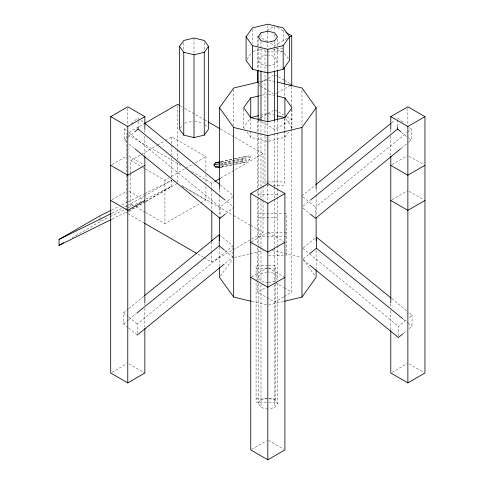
<?xml version="1.0" encoding="UTF-8"?>
<svg xmlns="http://www.w3.org/2000/svg" width="484" height="484" viewBox="0 0 484 484"><rect width="100%" height="100%" fill="white"/><g stroke="black" fill="none" stroke-linecap="round" stroke-linejoin="round"><path stroke-width="0.36" stroke-dasharray="2.42 1.81" d="M234.758 162.86L241.97 161.36L242.69 158.946L245.497 156.683L248.758 155.902L250.555 157.052L249.835 159.466L247.028 161.729L234.922 164.354M180.369 128.03L182.916 124.479M246.931 59.236L252.448 51.54M244.499 128.629L243.664 127.467L250.742 117.606M220.752 167.234L222.114 166.907L223.529 164.935L249.835 159.466M268.529 141.243L284.901 137.329L288.646 132.108M291.144 128.629L291.973 127.467L291.973 109.209M220.371 276.158L232.804 258.825M267.821 409.149L260.991 407.516L258.16 403.571L260.991 399.627L267.821 397.993L274.652 399.627L277.483 403.571L274.652 407.516L268.505 408.986M126.79 142.139L124.455 140.239L124.455 129.083L126.735 127.219M131.285 123.505L138.121 117.927L138.121 120.897M124.455 140.239L127.304 137.91M127.873 137.45L134.135 132.332M220.099 218.326L220.099 207.176L233.191 196.48M225.792 213.68L233.76 207.17L225.598 200.509M128.151 327.656L123.595 323.941L123.595 312.785L128.26 308.974M128.847 308.496L144.008 296.117M123.595 323.941L128.26 320.13M128.847 319.652L136.428 313.463M128.72 328.122L137.262 335.097L137.262 323.941L232.907 245.848L220.377 235.623M301.877 196.02L315.29 185.063M391.689 122.688L394.605 120.304M225.32 263.193L232.907 257.004L232.907 245.848M303.044 206.22L310.044 200.509M315.544 216.844L315.544 207.176L407.104 132.416M407.685 131.938L411.182 129.083L408.907 127.219M401.272 148.334L408.266 142.617M408.853 142.139L411.182 140.239L411.182 129.083M303.305 247.772L315.259 238.013M303.305 258.928L308.998 254.281M398.38 335.999L398.38 326.331L406.917 319.361M409.198 317.498L412.041 315.175L407.964 311.841M403.505 333.307L406.917 330.518M409.198 328.654L412.041 326.331L412.041 315.175M267.059 30.311L273.387 26.662M287.302 38.345L274.652 45.653L270.223 43.094M128.345 132.797L126.397 133.917L126.397 174.488M128.992 132.422L138.72 126.802M139.374 126.427L143.911 123.807M111.955 164.602L127.141 155.836M258.837 83.744L260.102 83.018M260.737 82.649L273.387 75.347M130.783 173.266L130.783 160.549L140.542 154.916M141.195 154.541L156.81 145.521M157.457 145.146L164.614 141.013M165.268 140.638L171.772 136.881L205.93 156.604L205.93 171.566M275.287 93.975L276.552 93.243M277.181 92.88L289.202 85.94M111.955 199.741L127.141 190.974M258.208 119.252L260.102 118.157M260.737 117.787L273.387 110.485M145.605 169.11L164.941 180.272L168.843 178.015M171.451 176.515L185.112 168.626M185.765 168.251L192.922 164.118M195.524 162.612L205.93 156.604M72.062 237.838L100.043 221.684L109.517 216.995M127.401 205.609L143.796 196.425M144.45 196.05L171.772 180.272L144.704 193.667M145.097 201.586L127.401 211.526M145.751 201.211L171.772 186.189L171.772 178.027M128.345 211.683L126.397 212.803L126.397 210.552M128.992 211.308L145.206 201.943M145.859 201.568L177.64 183.224M191.585 171.554L211.798 183.218L214.388 181.724M220.873 177.979L263.036 153.64L263.036 185.197M145.605 212.494L164.941 223.656L200.08 203.371M200.727 202.996L205.93 199.995L205.93 184.283M203.976 257.591L211.798 262.104L263.036 232.526L263.036 200.219M251.371 241.879L266.557 233.119M392.058 164.602L407.238 155.836M251.371 277.017L267.821 267.525M392.058 199.741L407.867 190.611M111.955 372.299L127.141 363.532M257.573 280.865L257.573 292.173L265.795 287.423M283.509 296.916L274.652 302.028L257.573 292.173M284.138 296.553L291.731 292.173L291.731 129.41M251.371 449.575L266.557 440.809M392.058 372.299L407.238 363.532M111.544 210.074L118.991 206.396M121.696 205.053L127.11 202.373M127.788 202.04L144.026 193.999M111.834 213.311L121.986 208.289M124.69 206.952L126.723 205.948M110.195 216.663L124.406 209.632M125.078 209.294L127.11 208.289M127.788 207.957L141.322 201.259M146.059 198.912L171.772 186.189M111.834 219.228L126.723 211.859M253.18 51.364L262.697 49.09M267.821 54.837L260.991 56.471L258.16 60.415L260.991 64.36L267.821 65.993M268.505 65.83L274.652 64.36L277.483 60.415L274.652 56.471L268.505 55.001M259.097 81.941L261.281 81.421M262.007 81.245L267.821 79.86M259.279 95.844L261.414 95.336M262.128 95.166L267.108 93.975M184.495 123.124L193.279 121.018M260.707 115.228L267.108 113.692M234.389 257.458L249.653 253.81M250.379 253.634L263.459 250.506M267.138 271.935L260.991 273.406L258.16 277.35L260.991 281.295L267.821 282.928M268.505 282.765L274.652 281.295L277.483 277.35L274.652 273.406L267.821 271.772M268.547 305.071L283.812 301.417M220.898 161.692L234.093 158.946M234.831 158.794L248.758 155.902M221.182 161.741L245.497 156.683M219.385 162.309L222.114 162.963L250.555 157.052M220.522 163.556L242.69 158.946M220.153 164.633L246.265 159.206M221.055 165.709L234.038 163.011M222.114 166.907L247.028 161.729M220.91 167.264L234.183 164.506M282.825 48.618L274.652 48.618L274.652 70.41M264.99 51.885L266.478 51.885M267.222 51.885L282.825 51.885M264.99 181.93L266.478 181.93M267.222 181.93L284.314 181.93M267.222 185.203L268.705 185.203M273.164 185.203L284.314 185.203L284.314 118.665M258.16 194.441L277.483 194.441M258.16 213.486L283.412 213.42M284.156 213.42L286.383 213.42L286.383 255.334L284.156 255.334M258.16 217.316L277.483 217.316M267.065 232.465L283.412 232.465M284.156 232.465L286.383 232.465M258.16 236.361L283.412 236.289M284.156 236.289L286.383 236.289M268.547 255.334L283.412 255.334M267.979 265.571L256.084 265.571L256.084 402.15L267.979 402.15M268.723 265.571L275.408 265.571L275.408 281.64M256.084 268.838L267.979 268.838M268.723 268.838L275.408 268.838M256.084 398.883L267.979 398.883M268.723 398.883L275.408 398.883M268.723 402.15L275.408 402.15L275.408 282.136M272.946 49.09L283.194 51.54M268.547 80.029L276.539 81.941M268.529 93.975L276.358 95.844M268.529 113.692L276.358 115.567M194.743 121.018L203.528 123.124M246.997 132.108L250.742 137.329L267.821 141.413M272.183 250.506L301.254 257.458M251.831 301.417L267.095 305.071M277.181 27.388L284.138 31.406M258.208 36.155L267.059 41.267M275.287 74.984L277.816 76.442M278.445 76.811L284.138 80.096M284.774 80.459L290.467 83.744M409.137 156.205L423.681 164.602M258.837 85.208L260.102 85.94M260.737 86.303L273.387 93.606M275.287 110.122L277.816 111.58M278.445 111.943L283.509 114.865M286.673 116.692L291.731 119.615L274.652 129.476L257.573 119.615L257.573 131.672M409.137 191.343L423.681 199.741M180.248 105.839L184.156 108.101M184.809 108.477L204.363 119.766M205.016 120.141L207.624 121.647M220.662 129.174L234.353 137.081M235 137.456L263.036 153.64M127.703 134.673L181.809 165.909M268.451 232.75L283.636 241.516M181.548 185.481L233.046 215.211M233.699 215.592L249.998 224.999M250.645 225.375L263.036 232.526M182.728 186.594L205.93 199.995M129.034 156.205L143.585 164.602M130.783 160.549L142.387 167.246M143.028 167.621L144.964 168.734M268.451 267.888L284.901 277.386M129.034 191.343L143.585 199.741M275.287 282.674L283.509 287.423M284.138 287.786L291.731 292.173M409.137 363.895L423.681 372.299M130.783 203.933L135.296 206.541M135.937 206.91L144.964 212.125M127.703 213.559L144.002 222.967M198.107 254.203L203.322 257.216M268.451 440.446L283.636 449.206M129.034 363.895L144.849 373.025M241.97 161.36L243.767 162.515M402.646 122.107L397.521 117.927L397.521 126.106M401.508 132.332L408.339 137.91M408.907 138.376L411.182 140.239M303.014 196.946L315.544 207.176M303.014 208.102L309.851 213.68M391.629 298.513L407.377 311.369M403.293 319.192L407.377 322.526M407.964 322.997L412.041 326.331M302.736 248.238L309.149 253.477M309.736 253.955L398.38 326.331M141.038 120.304L143.948 122.688M220.347 185.063L233.76 196.02M303.317 259.872L309.149 264.633M124.455 129.083L126.79 130.982M129.119 132.888L220.099 207.176M129.119 144.044L134.37 148.334M224.933 250.494L232.907 257.004M123.595 312.785L128.151 316.5M128.72 316.966L137.262 323.941M284.465 53.319L288.712 59.236M285.729 118.768L291.973 127.467M303.262 259.424L315.272 276.158M205.107 124.479L207.654 128.03M222.114 162.963L223.529 164.935M407.867 108.283L407.867 125.513M390.788 130.129L390.788 133.124M390.788 136.125L390.788 155.594M390.788 303.704L390.788 307.473M390.788 310.486L390.788 330.076M316.125 189.909L316.125 194.435M316.125 195.191L316.125 216.294M316.125 250.216L316.125 268.305M301.98 90.29L301.98 124.963M291.731 86.721L291.731 106.159M291.731 109.148L291.731 128.659M284.901 118.338L284.901 137.329M284.314 84.773L284.314 97.078M283.194 30.093L283.194 42.665M277.483 38.968L277.483 47.105M277.483 47.843L277.483 69.484M277.483 120.129L277.483 132.223M277.483 132.979L277.483 188.155M277.483 188.911L277.483 244.843M277.483 245.6L277.483 280.369M277.483 283.388L277.483 403.571M274.652 26.68L274.652 31.176M274.652 34.17L274.652 38.72M274.652 41.436L274.652 48.4M274.652 120.722L274.652 186.612M274.652 187.235L274.652 198.797M274.652 199.329L274.652 247.022M274.652 247.645L274.652 282.045M274.652 284.701L274.652 407.516M267.821 25.676L267.821 31.593M267.821 31.914L267.821 48.243M267.821 122.682L267.821 134.957M267.821 184.846L267.821 202.427M264.99 49.374L264.99 121.181M264.99 121.932L264.99 135.49M264.99 135.986L264.99 183.89M263.036 185.947L263.036 199.468M260.991 34.285L260.991 38.72M260.991 41.436L260.991 48.34M260.991 48.83L260.991 70.41M260.991 120.722L260.991 186.479M260.991 187.235L260.991 198.573M260.991 199.329L260.991 246.943M260.991 247.699L260.991 282.045M260.991 284.737L260.991 407.516M258.16 38.968L258.16 47.105M258.16 47.843L258.16 69.484M258.16 120.129L258.16 132.223M258.16 132.979L258.16 188.155M258.16 188.911L258.16 244.843M258.16 245.6L258.16 280.369M258.16 283.388L258.16 403.571M257.573 35.792L257.573 69.496M257.573 134.685L257.573 188.185M257.573 191.198L257.573 195.718M257.573 198.736L257.573 244.698M257.573 247.711L257.573 280.115M252.448 29.355L252.448 43.409M250.742 118.338L250.742 137.329M243.664 109.209L243.664 127.467M233.663 89.534L233.663 125.719M219.512 189.909L219.512 194.435M219.512 195.191L219.512 216.294M219.512 247.203L219.512 266.799M211.798 183.218L211.798 188.482M211.798 189.232L211.798 210.268M211.798 241.825L211.798 250.839M211.798 251.589L211.798 262.104M205.93 174.561L205.93 183.533M204.26 42.725L204.26 50.257M194.011 38.018L194.011 53.827M183.763 42.725L183.763 50.257M177.64 105.839L177.64 148.661M177.64 149.417L177.64 159.932M177.64 162.939L177.64 182.468M171.772 136.881L171.772 144.365M171.772 145.109L171.772 154.838M171.772 157.826L171.772 177.277M164.941 180.272L164.941 223.656M144.849 130.129L144.849 133.124M144.849 136.125L144.849 155.594M144.849 303.704L144.849 305.21M144.849 308.223L144.849 327.063M138.121 121.641L138.121 126.106M130.783 174.016L130.783 208.374M127.77 108.283L127.77 125.513M126.397 175.238L126.397 209.796M100.043 216.511L100.043 217.988M100.043 218.726L100.043 221.684"/><path stroke-width="0.73" d="M179.522 46.385L183.763 40.468L194.011 38.018L204.26 40.468L208.507 46.385L208.507 129.21L204.26 135.127L194.011 137.577L183.763 135.127L179.522 129.21L179.522 46.385L183.763 52.296L183.763 135.127M204.26 135.127L204.26 52.296L208.507 46.385M246.084 36.748L252.448 27.878L267.821 24.2L283.194 27.878L289.559 36.748L289.559 60.415L283.194 69.291L267.821 72.969L252.448 69.291L246.084 60.415L246.084 36.748L252.448 45.623L252.448 69.291M219.512 189.159L219.512 107.75L233.663 88.028L258.371 82.117M283.194 69.291L283.194 45.623L289.559 36.748M258.571 96.013L250.742 97.889L243.664 107.75L250.742 117.606L267.821 121.696L284.901 117.606L291.973 107.75L284.901 97.889L277.072 96.013M220.178 167.416L218.701 167.724L215.283 166.907L213.868 164.935L215.283 162.963L220.166 161.844M284.538 301.248L301.98 297.073L301.98 127.467L316.125 107.75L301.98 88.028L277.265 82.117M301.98 297.073L316.125 277.35L316.125 269.812M134.703 131.872L138.121 129.083L138.121 126.85M225.223 214.146L220.099 218.326L134.951 148.806M144.589 295.639L219.24 234.692L219.24 245.848L137.008 312.991M315.877 184.592L391.108 123.16M137.262 335.097L224.159 264.143M310.625 200.031L397.521 129.083L397.521 126.85M400.685 148.806L315.544 218.326L310.419 214.146M309.566 253.816L316.397 248.238L316.397 237.081L391.048 298.035M402.936 333.772L398.38 337.487L309.736 265.111M144.849 328.569L144.849 373.025L127.77 382.886L110.691 373.025L110.691 116.65L127.77 106.789L144.849 116.65L144.849 129.379M110.691 116.65L127.77 126.505L144.849 116.65M289.202 37.25L291.731 35.792L291.731 85.97M144.559 123.432L177.64 104.338L179.594 105.464M144.849 165.334L127.77 175.196L110.691 165.334M289.831 85.571L291.731 84.476M111.157 219.567L59.048 245.352L59.048 239.435L100.043 215.767L110.866 210.413M59.048 245.352L63.604 242.72M144.849 200.473L127.77 210.334L110.691 200.473M215.041 181.349L220.226 178.354M250.742 193.558L267.821 183.702L284.901 193.558L284.901 449.939L267.821 459.8L250.742 449.939L250.742 193.558L267.821 203.419L284.901 193.558M390.788 129.379L390.788 116.65L407.867 106.789L424.952 116.65L424.952 373.025L407.867 382.886L390.788 373.025L390.788 330.832M390.788 116.65L407.867 126.505L424.952 116.65M284.901 242.248L267.821 252.11L250.742 242.248M424.952 165.334L407.867 175.196L390.788 165.334M284.901 277.386L267.821 287.248L250.742 277.386M424.952 200.473L407.867 210.334L390.788 200.473M59.048 239.435L111.157 213.65M183.763 52.296L194.011 54.746L204.26 52.296M252.448 45.623L267.821 49.301L283.194 45.623M258.571 115.737L250.742 117.606L250.742 97.889M219.512 107.75L233.663 127.467L267.821 135.635L301.98 127.467M218.701 167.724L220.069 167.397M215.283 162.963L219.706 162.043M213.868 164.935L219.778 163.707M215.283 166.907L220.335 165.861M277.072 115.737L284.901 117.606L284.901 97.889M219.512 267.555L219.512 277.35L233.663 297.073L251.105 301.248M286.038 32.507L291.731 35.792M208.277 122.022L220.008 128.798M144.649 223.342L196.8 253.453M397.521 129.083L400.94 131.872M316.397 248.238L402.712 318.714M144.535 123.16L219.766 184.592M138.121 129.083L225.012 200.031M219.24 245.848L224.364 250.028M407.867 126.505L407.867 382.886M390.788 156.344L390.788 302.948M316.125 107.75L316.125 189.159M316.125 217.8L316.125 240.415M284.314 67.451L284.314 84.276M277.483 70.24L277.483 120.129M274.652 71.16L274.652 120.292M267.821 49.301L267.821 121.926M267.821 135.635L267.821 183.884M267.821 203.419L267.821 459.8M260.991 71.16L260.991 120.292M258.16 70.24L258.16 120.129M257.573 70.247L257.573 82.232M233.663 127.467L233.663 297.073M219.512 217.8L219.512 240.415M211.798 211.018L211.798 241.068M194.011 54.746L194.011 137.577M144.849 156.344L144.849 302.948M127.77 126.505L127.77 382.886M260.991 32.809L258.16 36.748L260.991 40.692L267.821 42.326L274.652 40.692L277.483 36.748L274.652 32.809L267.821 31.17L260.991 32.809"/></g></svg>
